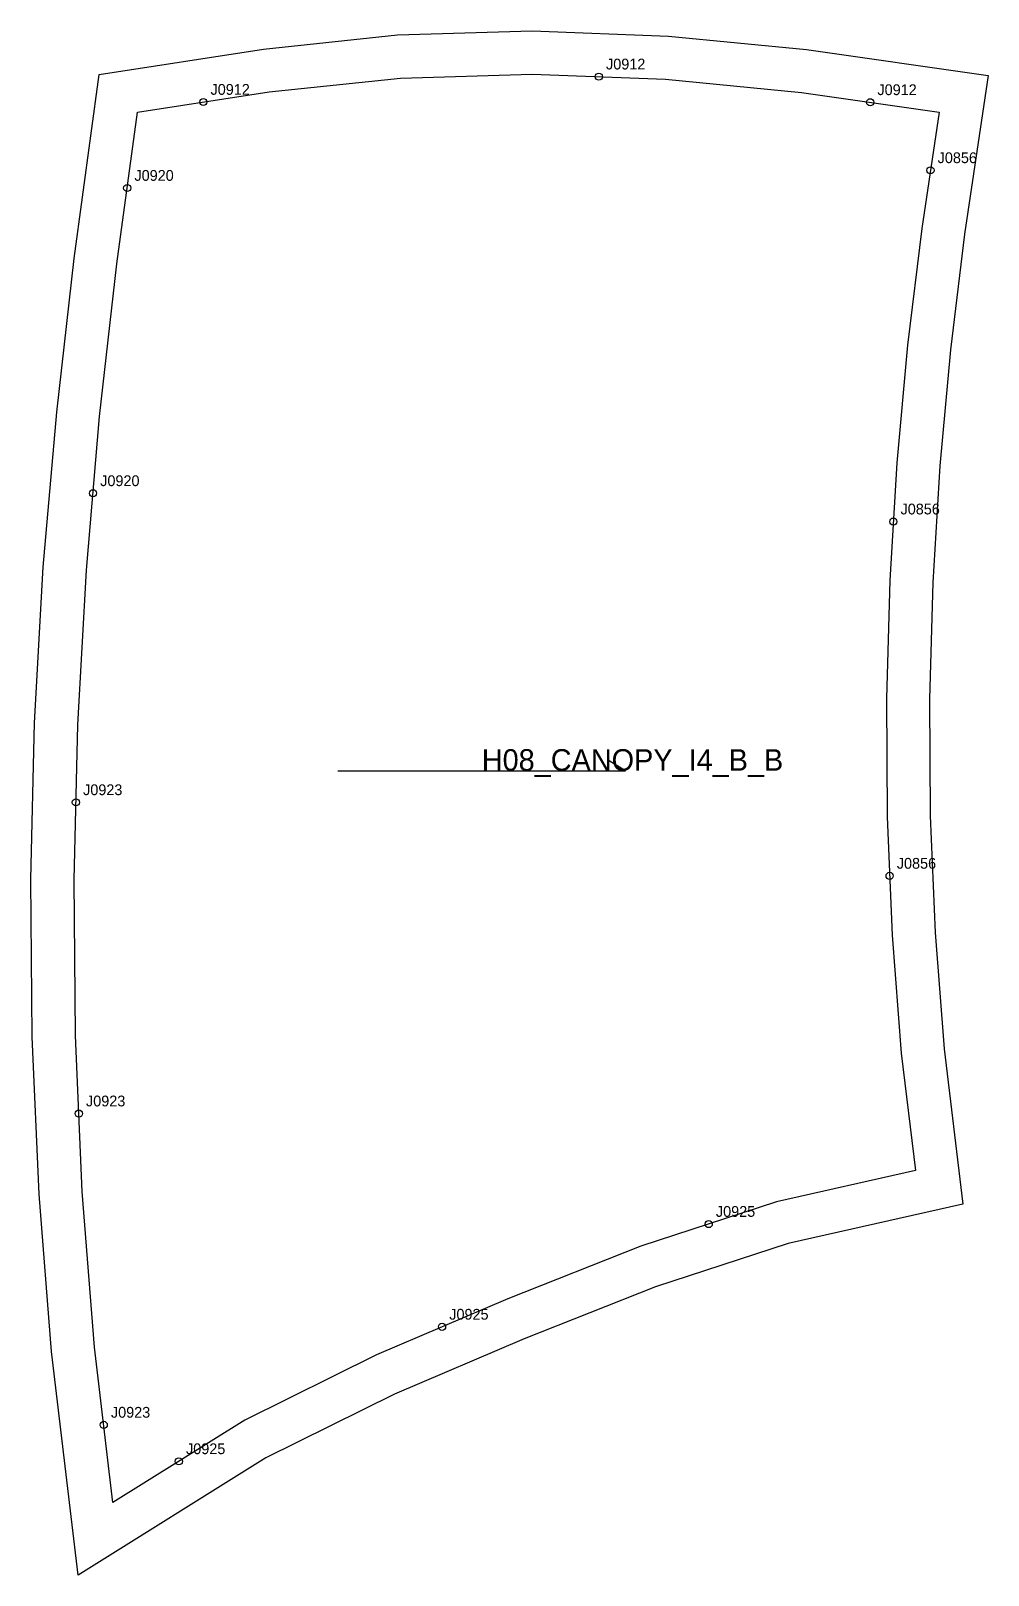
# Model space of a CAD drawing. Header units: millimetres. Extents: x -30 to 237, y -407 to 23.
import ezdxf

# ---------------------------------------------------------------- set-up
doc = ezdxf.new("R2010")
doc.units = ezdxf.units.MM
for name, color, linetype in [('CUT', 1, 'Continuous'), ('GRAIN', 3, 'Continuous'), ('LABEL', 7, 'Continuous'), ('NOTCH', 2, 'Continuous'), ('SEW', 5, 'Continuous')]:
    doc.layers.add(name, color=color, linetype=linetype)

msp = doc.modelspace()

# ---------------------------------------------------------------- linework, layer by layer
at = {"layer": 'CUT'}
msp.add_lwpolyline([(-10.69, 10.49), (35.1, 17.57), (72.36, 21.48), (109.8, 22.61), (147.72, 21.14), (186.09, 17.42), (236.6, 10.16), (230.05, -33.94), (226.15, -66.11), (223.2, -98.39), (221.24, -130.77), (220.34, -163.22), (220.52, -195.69), (221.85, -228.13), (224.38, -260.48), (229.6, -303.68), (180.94, -314.63), (144.1, -326.71), (107.54, -341.13), (71.48, -356.54), (35.7, -374.27), (-16.51, -406.87), (-23.88, -344.68), (-27.35, -300.92), (-29.25, -257.15), (-29.64, -213.45), (-28.6, -169.88), (-26.18, -126.52), (-22.46, -83.44), (-17.6, -40.69), (-10.69, 10.49)], close=True, dxfattribs=at)
at = {"layer": 'GRAIN'}
for p, q in [((135.77, -183.16), (130.77, -180.16)), ((55.77, -183.16), (135.77, -183.16))]:
    msp.add_line(p, q, dxfattribs=at)
at = {"layer": 'NOTCH'}
for centre in [(128.33, 9.88), (18.32, 2.83), (203.81, 2.75), (220.56, -16.17), (-2.84, -21.09), (-12.36, -106), (210.24, -113.87), (-17.12, -191.95), (209.2, -212.41), (-16.31, -278.51), (158.89, -309.23), (84.72, -337.83), (-9.38, -365.09), (11.51, -375.23)]:
    msp.add_circle(centre, 1, dxfattribs=at)
at = {"layer": 'SEW'}
msp.add_lwpolyline([(0, 0), (36.64, 5.66), (73.17, 9.5), (109.75, 10.6), (146.91, 9.16), (184.66, 5.5), (222.96, 0), (218.16, -32.34), (214.22, -64.84), (211.23, -97.49), (209.25, -130.25), (208.33, -163.09), (208.52, -195.97), (209.87, -228.85), (212.44, -261.67), (216.39, -294.36), (177.75, -303.05), (140.02, -315.41), (102.98, -330.03), (66.45, -345.64), (29.85, -363.78), (-6.82, -386.67), (-11.94, -343.5), (-15.37, -300.18), (-17.25, -256.83), (-17.64, -213.54), (-16.6, -170.36), (-14.2, -127.37), (-10.52, -84.63), (-5.69, -42.17)], close=True, dxfattribs=at)

# ---------------------------------------------------------------- texts
at = {"layer": 'LABEL'}
for s, height, p in [('J0912', 3, (130.33, 11.88)), ('J0912', 3, (20.32, 4.83)), ('J0912', 3, (205.81, 4.75)), ('J0856', 3, (222.56, -14.17)), ('J0920', 3, (-0.84, -19.09)), ('J0920', 3, (-10.36, -104)), ('J0856', 3, (212.24, -111.87)), ('H08_CANOPY_I4_B_B', 6, (95.77, -183.16)), ('J0923', 3, (-15.12, -189.95)), ('J0856', 3, (211.2, -210.41)), ('J0923', 3, (-14.31, -276.51)), ('J0925', 3, (160.89, -307.23)), ('J0925', 3, (86.72, -335.83)), ('J0923', 3, (-7.38, -363.09)), ('J0925', 3, (13.51, -373.23))]:
    msp.add_text(s, height=height, dxfattribs=at).set_placement(p)

doc.saveas('drawing.dxf')
